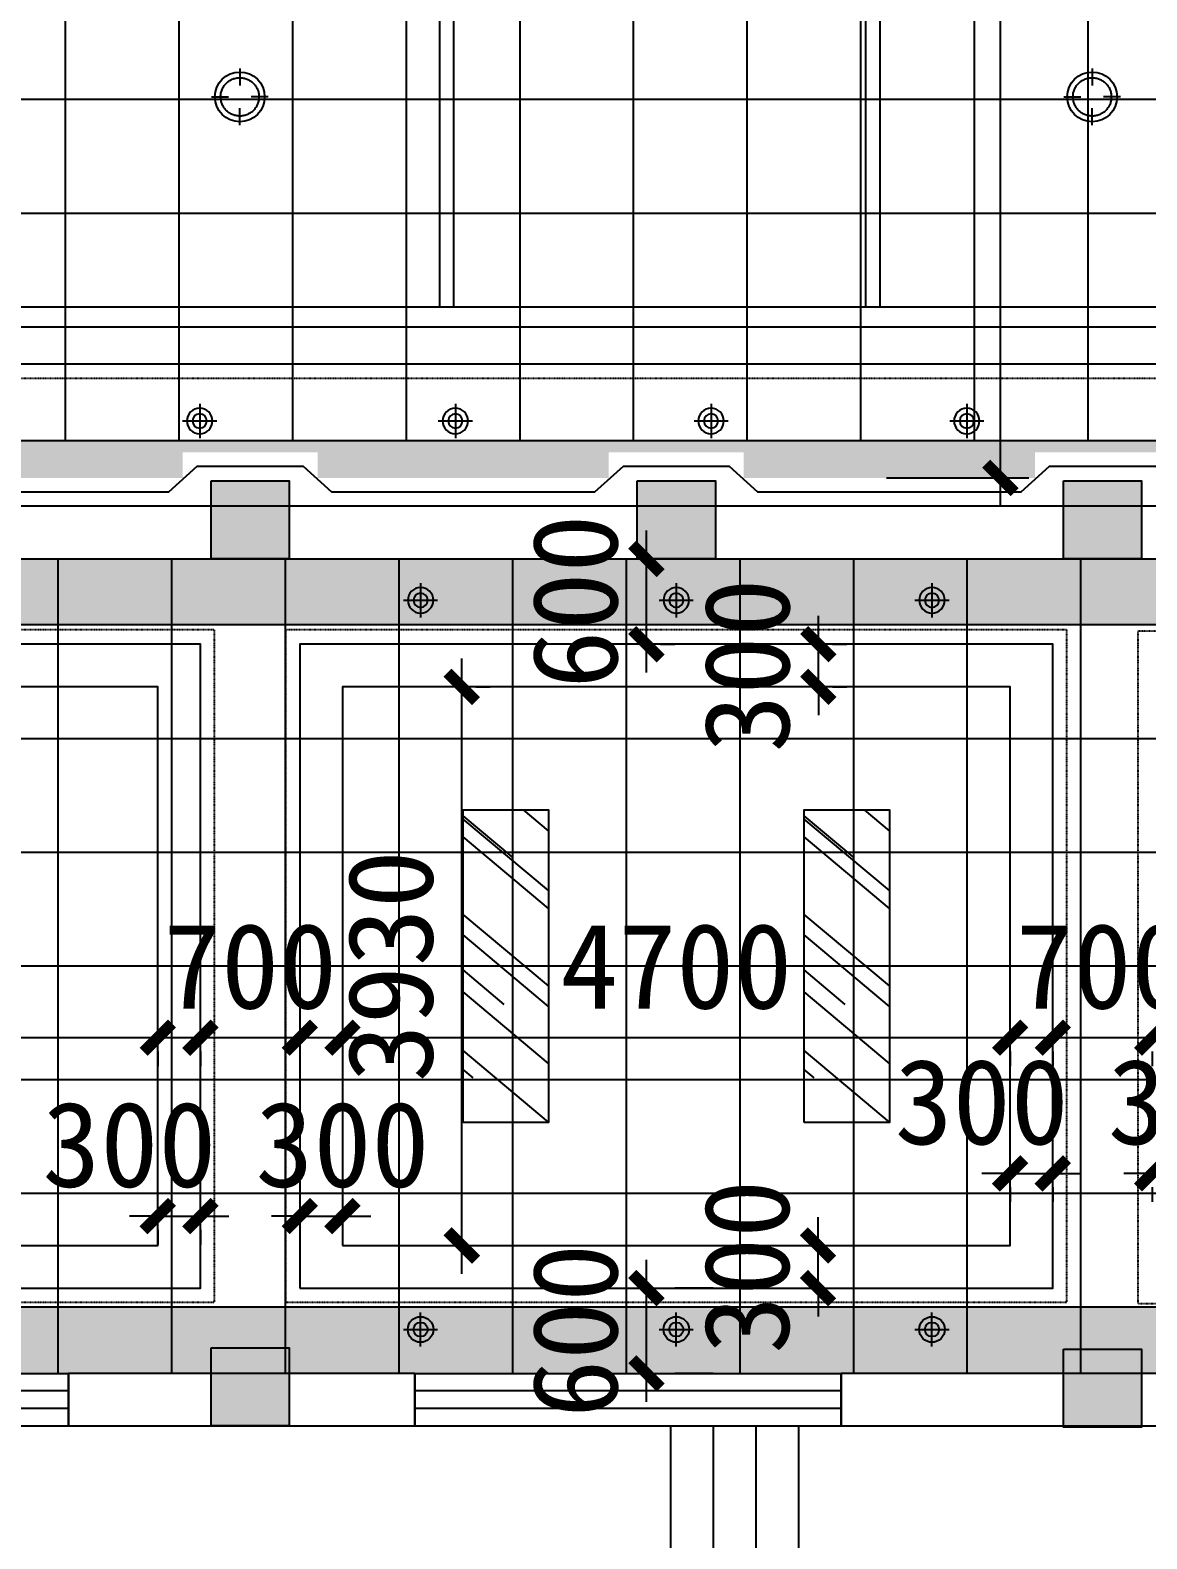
# Model space of a CAD drawing. Header units: millimetres. Extents: x -150677 to 588340, y -254013 to 149700.
# Drawn here: x 63404 to 71264, y 10585 to 21199 of the extents above; entities that cross this region are included whole.
import ezdxf

# ---------------------------------------------------------------- set-up
doc = ezdxf.new("R2010")
doc.units = ezdxf.units.MM
doc.header["$LTSCALE"] = 10
doc.header["$MEASUREMENT"] = 0
doc.linetypes.add('DASHED2', pattern=[0.375, 0.25, -0.125])
for name, color, linetype in [('1-Ba原始建筑墙体', 2, 'Continuous'), ('2-Ba顶面轮廓', 4, 'Continuous'), ('2-Ca墙面装饰', 8, 'Continuous'), ('2-Da地拼', 4, 'Continuous'), ('4-Aa顶面灯具', 1, 'Continuous'), ('5-Aa原始建筑淡显填充', 251, 'Continuous'), ('6-Ab柱体', 6, 'Continuous'), ('6-Ac楼梯', 122, 'Continuous'), ('6-Bb窗', 5, 'Continuous'), ('CEI_LIGHT', 30, 'Continuous'), ('DIM【标注】', 1, 'Continuous')]:
    doc.layers.add(name, color=color, linetype=linetype)
doc.styles.get("Standard").update_dxf_attribs({"font": ''})
doc.styles.get('Standard').set_extended_font_data('SimSun')
doc.dimstyles.new('DIMN200', dxfattribs={"dimscale": 2, "dimtxt": 300, "dimasz": 100, "dimexe": 100, "dimexo": 300, "dimgap": 100, "dimtad": 1, "dimdec": 0, "dimtxsty": 'Standard', "dimblk": 'ARCHTICK', "dimcen": 2.5, "dimdle": 100, "dimclrd": 8, "dimclre": 8, "dimclrt": 96, "dimadec": 0, "dimazin": 0, "dimtfac": 1, "dimtdec": 0, "dimtmove": 0, "dimatfit": 3, "dimldrblk": 'DOT', "dimfxl": 100, "dimarcsym": 0})

# ---------------------------------------------------------------- blocks, each defined once
blk = doc.blocks.new('$WINLIB2D$00000001')
at = {"color": 0}
for points in [[(-0.5, 0.5), (-0.5, -0.5)], [(-0.5, 0.5), (0.5, 0.5)], [(0.5, -0.5), (0.5, 0.5)], [(0.5, 0.1667), (-0.5, 0.1667)], [(0.5, -0.1667), (-0.5, -0.1667)], [(-0.5, -0.5), (0.5, -0.5)]]:
    blk.add_lwpolyline(points, dxfattribs=at)
blk = doc.blocks.new('*U1094')
at = {"layer": 'CEI_LIGHT', "color": 252}
for points in [[(0, 200), (0, 80)], [(-200, 0), (-80, 0)], [(200, 0), (80, 0)], [(0, -200), (0, -80)]]:
    blk.add_lwpolyline(points, dxfattribs=at)
at = {"layer": 'CEI_LIGHT'}
blk.add_ellipse((0, 0), major_axis=(175, 0), ratio=1, start_param=-0.000015, end_param=6.28317, dxfattribs=at)
at = {"layer": 'CEI_LIGHT', "color": 252}
blk.add_open_spline([(135, 0), (135, 5), (135, 10), (133, 24), (131, 33), (126, 49), (122, 58), (114, 73), (109, 80), (98, 93), (92, 100), (78, 111), (71, 115), (55, 124), (47, 127), (30, 132), (22, 134), (4, 135), (-5, 135), (-22, 133), (-31, 132), (-47, 127), (-55, 123), (-71, 115), (-78, 110), (-92, 99), (-98, 93), (-109, 80), (-114, 72), (-123, 57), (-126, 49), (-131, 32), (-133, 24), (-135, 6), (-135, -2), (-134, -20), (-132, -28), (-128, -45), (-124, -53), (-116, -69), (-112, -76), (-101, -90), (-95, -97), (-82, -108), (-74, -113), (-59, -122), (-51, -125), (-35, -131), (-26, -133), (-9, -135), (0, -135), (18, -134), (26, -133), (43, -128), (51, -125), (67, -118), (75, -113), (88, -102), (95, -96), (107, -83), (112, -76), (121, -61), (124, -53), (130, -37), (132, -28), (135, -13), (135, -7), (135, 0)], degree=3, knots=[-0.000015, -0.000015, -0.000015, -0.000015, 0.115463, 0.115463, 0.309718, 0.309718, 0.503974, 0.503974, 0.698229, 0.698229, 0.892484, 0.892484, 1.086739, 1.086739, 1.280995, 1.280995, 1.47525, 1.47525, 1.669505, 1.669505, 1.86376, 1.86376, 2.058016, 2.058016, 2.252271, 2.252271, 2.446526, 2.446526, 2.640781, 2.640781, 2.835037, 2.835037, 3.029292, 3.029292, 3.223547, 3.223547, 3.417802, 3.417802, 3.612058, 3.612058, 3.806313, 3.806313, 4.000568, 4.000568, 4.194823, 4.194823, 4.389079, 4.389079, 4.583334, 4.583334, 4.777589, 4.777589, 4.971844, 4.971844, 5.166099, 5.166099, 5.360355, 5.360355, 5.55461, 5.55461, 5.748865, 5.748865, 5.94312, 5.94312, 6.137376, 6.137376, 6.28317, 6.28317, 6.28317, 6.28317], dxfattribs=at)
blk = doc.blocks.new('*U1092')
at = {"layer": 'CEI_LIGHT', "color": 252}
for points in [[(0, 120), (0, -120)], [(-120, 0), (120, 0)]]:
    blk.add_lwpolyline(points, dxfattribs=at)
at = {"layer": 'CEI_LIGHT'}
for radius in [90, 50]:
    blk.add_circle((0, 0), radius, dxfattribs=at)
blk = doc.blocks.new('_ArchTick')
at = {"color": 0, "linetype": 'ByBlock', "const_width": 0.4}
blk.add_lwpolyline([(-0.5, -0.5), (0.5, 0.5)], dxfattribs=at)
blk = doc.blocks.new('*D1108')
at = {"layer": 'Defpoints', "color": 0, "transparency": 16777216}
for p in [(68832, 47229), (70234, 47229), (68832, 18049)]:
    blk.add_point(p, dxfattribs=at)
at = {"layer": 'DIM【标注】', "color": 8, "lineweight": -2, "transparency": 16777216}
for p, q in [((70234, 17849), (70234, 47429)), ((69432, 47229), (70434, 47229)), ((69432, 18049), (70434, 18049))]:
    blk.add_line(p, q, dxfattribs=at)
at = {"layer": 'DIM【标注】', "color": 8, "lineweight": -2, "transparency": 16777216, "xscale": 200, "yscale": 200, "zscale": 200}
for p, rotation in [((70234, 47229), 90), ((70234, 18049), 270)]:
    blk.add_blockref('_ArchTick', p, dxfattribs=dict(at, rotation=rotation))
at = {"layer": 'DIM【标注】', "color": 96, "transparency": 16777216, "insert": (69734, 32639), "char_height": 600, "attachment_point": 5, "rotation": 90}
blk.add_mtext('29180', dxfattribs=at)
blk = doc.blocks.new('_DOT')
at = {"color": 0, "linetype": 'ByBlock'}
blk.add_line((-0.35, 0), (-1, 0), dxfattribs=at)
at = {"color": 0, "linetype": 'ByBlock', "const_width": 0.35}
blk.add_lwpolyline([(-0.175, 0, 1), (0.175, 0, 1)], format="xyb", close=True, dxfattribs=at)
blk = doc.blocks.new('*D1144')
at = {"layer": '2-Ba顶面轮廓', "color": 8, "lineweight": -2, "transparency": 16777216}
for p, q in [((60399, 14111), (64502, 14111)), ((60599, 14014), (60599, 13911)), ((64302, 14014), (64302, 13911))]:
    blk.add_line(p, q, dxfattribs=at)
at = {"layer": 'Defpoints', "color": 0, "transparency": 16777216}
for p in [(60599, 14614), (64302, 14614), (64302, 14111)]:
    blk.add_point(p, dxfattribs=at)
at = {"layer": '2-Ba顶面轮廓', "color": 8, "lineweight": -2, "transparency": 16777216, "xscale": 200, "yscale": 200, "zscale": 200, "rotation": 180}
blk.add_blockref('_ArchTick', (60599, 14111), dxfattribs=at)
at = {"layer": '2-Ba顶面轮廓', "color": 8, "lineweight": -2, "transparency": 16777216, "xscale": 200, "yscale": 200, "zscale": 200}
blk.add_blockref('_ArchTick', (64302, 14111), dxfattribs=at)
at = {"layer": '2-Ba顶面轮廓', "color": 96, "transparency": 16777216, "insert": (62451, 14611), "char_height": 600, "attachment_point": 5}
blk.add_mtext('3702', dxfattribs=at)
blk = doc.blocks.new('*D1145')
at = {"layer": '2-Ba顶面轮廓', "color": 8, "lineweight": -2, "transparency": 16777216}
for p, q in [((64302, 12856), (64102, 12856)), ((64302, 12856), (64602, 12856)), ((64602, 12856), (64802, 12856)), ((64302, 12759), (64302, 12656)), ((64602, 12759), (64602, 12656))]:
    blk.add_line(p, q, dxfattribs=at)
at = {"layer": 'Defpoints', "color": 0, "transparency": 16777216}
for p in [(64302, 13359), (64602, 13359), (64602, 12856)]:
    blk.add_point(p, dxfattribs=at)
at = {"layer": '2-Ba顶面轮廓', "color": 8, "lineweight": -2, "transparency": 16777216, "xscale": 200, "yscale": 200, "zscale": 200}
blk.add_blockref('_ArchTick', (64302, 12856), dxfattribs=at)
at = {"layer": '2-Ba顶面轮廓', "color": 8, "lineweight": -2, "transparency": 16777216, "xscale": 200, "yscale": 200, "zscale": 200, "rotation": 180}
blk.add_blockref('_ArchTick', (64602, 12856), dxfattribs=at)
at = {"layer": '2-Ba顶面轮廓', "color": 96, "transparency": 16777216, "insert": (64102, 13356), "char_height": 600, "attachment_point": 5}
blk.add_mtext('300', dxfattribs=at)
blk = doc.blocks.new('*D1146')
at = {"layer": '2-Ba顶面轮廓', "color": 8, "lineweight": -2, "transparency": 16777216}
for p, q in [((64402, 14111), (65502, 14111)), ((64602, 14014), (64602, 13911)), ((65302, 14014), (65302, 13911))]:
    blk.add_line(p, q, dxfattribs=at)
at = {"layer": 'Defpoints', "color": 0, "transparency": 16777216}
for p in [(64602, 14614), (65302, 14614), (65302, 14111)]:
    blk.add_point(p, dxfattribs=at)
at = {"layer": '2-Ba顶面轮廓', "color": 8, "lineweight": -2, "transparency": 16777216, "xscale": 200, "yscale": 200, "zscale": 200}
for p, rotation in [((64602, 14111), 179.9999999999999), ((65302, 14111), 359.9999999999999)]:
    blk.add_blockref('_ArchTick', p, dxfattribs=dict(at, rotation=rotation))
at = {"layer": '2-Ba顶面轮廓', "color": 96, "transparency": 16777216, "insert": (64952, 14611), "char_height": 600, "attachment_point": 5}
blk.add_mtext('700', dxfattribs=at)
blk = doc.blocks.new('*D1147')
at = {"layer": '2-Ba顶面轮廓', "color": 8, "lineweight": -2, "transparency": 16777216}
for p, q in [((65302, 12856), (65102, 12856)), ((65302, 12856), (65602, 12856)), ((65602, 12856), (65802, 12856)), ((65302, 12759), (65302, 12656)), ((65602, 12759), (65602, 12656))]:
    blk.add_line(p, q, dxfattribs=at)
at = {"layer": 'Defpoints', "color": 0, "transparency": 16777216}
for p in [(65302, 13359), (65602, 13359), (65602, 12856)]:
    blk.add_point(p, dxfattribs=at)
at = {"layer": '2-Ba顶面轮廓', "color": 8, "lineweight": -2, "transparency": 16777216, "xscale": 200, "yscale": 200, "zscale": 200}
blk.add_blockref('_ArchTick', (65302, 12856), dxfattribs=at)
at = {"layer": '2-Ba顶面轮廓', "color": 8, "lineweight": -2, "transparency": 16777216, "xscale": 200, "yscale": 200, "zscale": 200, "rotation": 180}
blk.add_blockref('_ArchTick', (65602, 12856), dxfattribs=at)
at = {"layer": '2-Ba顶面轮廓', "color": 96, "transparency": 16777216, "insert": (65602, 13356), "char_height": 600, "attachment_point": 5}
blk.add_mtext('300', dxfattribs=at)
blk = doc.blocks.new('*D1148')
at = {"layer": '2-Ba顶面轮廓', "color": 8, "lineweight": -2, "transparency": 16777216}
for p, q in [((65402, 14111), (70502, 14111)), ((65602, 14014), (65602, 13911)), ((70302, 14014), (70302, 13911))]:
    blk.add_line(p, q, dxfattribs=at)
at = {"layer": 'Defpoints', "color": 0, "transparency": 16777216}
for p in [(65602, 14614), (70302, 14614), (70302, 14111)]:
    blk.add_point(p, dxfattribs=at)
at = {"layer": '2-Ba顶面轮廓', "color": 8, "lineweight": -2, "transparency": 16777216, "xscale": 200, "yscale": 200, "zscale": 200, "rotation": 180}
blk.add_blockref('_ArchTick', (65602, 14111), dxfattribs=at)
at = {"layer": '2-Ba顶面轮廓', "color": 8, "lineweight": -2, "transparency": 16777216, "xscale": 200, "yscale": 200, "zscale": 200}
blk.add_blockref('_ArchTick', (70302, 14111), dxfattribs=at)
at = {"layer": '2-Ba顶面轮廓', "color": 96, "transparency": 16777216, "insert": (67952, 14611), "char_height": 600, "attachment_point": 5}
blk.add_mtext('4700', dxfattribs=at)
blk = doc.blocks.new('*D1151')
at = {"layer": '2-Ba顶面轮廓', "color": 8, "lineweight": -2, "transparency": 16777216}
for p, q in [((70302, 13156), (70102, 13156)), ((70302, 13156), (70602, 13156)), ((70302, 13059), (70302, 12956)), ((70602, 13156), (70802, 13156)), ((70602, 13059), (70602, 12956))]:
    blk.add_line(p, q, dxfattribs=at)
at = {"layer": 'Defpoints', "color": 0, "transparency": 16777216}
for p in [(70302, 13659), (70602, 13659), (70602, 13156)]:
    blk.add_point(p, dxfattribs=at)
at = {"layer": '2-Ba顶面轮廓', "color": 8, "lineweight": -2, "transparency": 16777216, "xscale": 200, "yscale": 200, "zscale": 200}
blk.add_blockref('_ArchTick', (70302, 13156), dxfattribs=at)
at = {"layer": '2-Ba顶面轮廓', "color": 8, "lineweight": -2, "transparency": 16777216, "xscale": 200, "yscale": 200, "zscale": 200, "rotation": 180}
blk.add_blockref('_ArchTick', (70602, 13156), dxfattribs=at)
at = {"layer": '2-Ba顶面轮廓', "color": 96, "transparency": 16777216, "insert": (70102, 13656), "char_height": 600, "attachment_point": 5}
blk.add_mtext('300', dxfattribs=at)
blk = doc.blocks.new('*D1153')
at = {"layer": '2-Ba顶面轮廓', "color": 8, "lineweight": -2, "transparency": 16777216}
for p, q in [((70402, 14111), (71502, 14111)), ((70602, 14014), (70602, 13911)), ((71302, 14014), (71302, 13911))]:
    blk.add_line(p, q, dxfattribs=at)
at = {"layer": 'Defpoints', "color": 0, "transparency": 16777216}
for p in [(70602, 14614), (71302, 14614), (71302, 14111)]:
    blk.add_point(p, dxfattribs=at)
at = {"layer": '2-Ba顶面轮廓', "color": 8, "lineweight": -2, "transparency": 16777216, "xscale": 200, "yscale": 200, "zscale": 200}
for p, rotation in [((70602, 14111), 179.9999999999999), ((71302, 14111), 359.9999999999999)]:
    blk.add_blockref('_ArchTick', p, dxfattribs=dict(at, rotation=rotation))
at = {"layer": '2-Ba顶面轮廓', "color": 96, "transparency": 16777216, "insert": (70952, 14611), "char_height": 600, "attachment_point": 5}
blk.add_mtext('700', dxfattribs=at)
blk = doc.blocks.new('*D1152')
at = {"layer": '2-Ba顶面轮廓', "color": 8, "lineweight": -2, "transparency": 16777216}
for p, q in [((71302, 13156), (71102, 13156)), ((71302, 13156), (71602, 13156)), ((71302, 13059), (71302, 12956)), ((71602, 13156), (71802, 13156)), ((71602, 13059), (71602, 12956))]:
    blk.add_line(p, q, dxfattribs=at)
at = {"layer": 'Defpoints', "color": 0, "transparency": 16777216}
for p in [(71302, 13659), (71602, 13659), (71602, 13156)]:
    blk.add_point(p, dxfattribs=at)
at = {"layer": '2-Ba顶面轮廓', "color": 8, "lineweight": -2, "transparency": 16777216, "xscale": 200, "yscale": 200, "zscale": 200}
blk.add_blockref('_ArchTick', (71302, 13156), dxfattribs=at)
at = {"layer": '2-Ba顶面轮廓', "color": 8, "lineweight": -2, "transparency": 16777216, "xscale": 200, "yscale": 200, "zscale": 200, "rotation": 180}
blk.add_blockref('_ArchTick', (71602, 13156), dxfattribs=at)
at = {"layer": '2-Ba顶面轮廓', "color": 96, "transparency": 16777216, "insert": (71602, 13656), "char_height": 600, "attachment_point": 5}
blk.add_mtext('300', dxfattribs=at)
blk = doc.blocks.new('*D1169')
at = {"layer": '2-Ba顶面轮廓', "color": 8, "lineweight": -2, "transparency": 16777216}
for p, q in [((67742, 11549), (67742, 12549)), ((68212, 12349), (67942, 12349)), ((68212, 11749), (67942, 11749))]:
    blk.add_line(p, q, dxfattribs=at)
at = {"layer": 'Defpoints', "color": 0, "transparency": 16777216}
for p in [(67612, 12349), (67742, 12349), (67612, 11749)]:
    blk.add_point(p, dxfattribs=at)
at = {"layer": '2-Ba顶面轮廓', "color": 8, "lineweight": -2, "transparency": 16777216, "xscale": 200, "yscale": 200, "zscale": 200}
for p, rotation in [((67742, 12349), 90), ((67742, 11749), 270)]:
    blk.add_blockref('_ArchTick', p, dxfattribs=dict(at, rotation=rotation))
at = {"layer": '2-Ba顶面轮廓', "color": 96, "transparency": 16777216, "insert": (67242, 12049), "char_height": 600, "attachment_point": 5, "rotation": 90}
blk.add_mtext('600', dxfattribs=at)
blk = doc.blocks.new('*D1170')
at = {"layer": '2-Ba顶面轮廓', "color": 8, "lineweight": -2, "transparency": 16777216}
for p, q in [((68950, 12649), (68950, 12849)), ((68950, 12349), (68950, 12649)), ((69050, 12649), (69150, 12649)), ((68950, 12349), (68950, 12149)), ((69050, 12349), (69150, 12349))]:
    blk.add_line(p, q, dxfattribs=at)
at = {"layer": 'Defpoints', "color": 0, "transparency": 16777216}
for p in [(68450, 12649), (68950, 12649), (68450, 12349)]:
    blk.add_point(p, dxfattribs=at)
at = {"layer": '2-Ba顶面轮廓', "color": 8, "lineweight": -2, "transparency": 16777216, "xscale": 200, "yscale": 200, "zscale": 200}
for p, rotation in [((68950, 12649), 270), ((68950, 12349), 90)]:
    blk.add_blockref('_ArchTick', p, dxfattribs=dict(at, rotation=rotation))
at = {"layer": '2-Ba顶面轮廓', "color": 96, "transparency": 16777216, "insert": (68450, 12499), "char_height": 600, "attachment_point": 5, "rotation": 90}
blk.add_mtext('300', dxfattribs=at)
blk = doc.blocks.new('*D1171')
at = {"layer": '2-Ba顶面轮廓', "color": 8, "lineweight": -2, "transparency": 16777216}
for p, q in [((66442, 12449), (66442, 16779)), ((66542, 16579), (66642, 16579)), ((66542, 12649), (66642, 12649))]:
    blk.add_line(p, q, dxfattribs=at)
at = {"layer": 'Defpoints', "color": 0, "transparency": 16777216}
for p in [(65942, 16579), (66442, 16579), (65942, 12649)]:
    blk.add_point(p, dxfattribs=at)
at = {"layer": '2-Ba顶面轮廓', "color": 8, "lineweight": -2, "transparency": 16777216, "xscale": 200, "yscale": 200, "zscale": 200}
for p, rotation in [((66442, 16579), 90), ((66442, 12649), 270)]:
    blk.add_blockref('_ArchTick', p, dxfattribs=dict(at, rotation=rotation))
at = {"layer": '2-Ba顶面轮廓', "color": 96, "transparency": 16777216, "insert": (65942, 14614), "char_height": 600, "attachment_point": 5, "rotation": 90}
blk.add_mtext('3930', dxfattribs=at)
blk = doc.blocks.new('*D1172')
at = {"layer": '2-Ba顶面轮廓', "color": 8, "lineweight": -2, "transparency": 16777216}
for p, q in [((68952, 16879), (68952, 17079)), ((68952, 16579), (68952, 16879)), ((69052, 16879), (69152, 16879)), ((68952, 16579), (68952, 16379)), ((69052, 16579), (69152, 16579))]:
    blk.add_line(p, q, dxfattribs=at)
at = {"layer": 'Defpoints', "color": 0, "transparency": 16777216}
for p in [(68452, 16879), (68952, 16879), (68452, 16579)]:
    blk.add_point(p, dxfattribs=at)
at = {"layer": '2-Ba顶面轮廓', "color": 8, "lineweight": -2, "transparency": 16777216, "xscale": 200, "yscale": 200, "zscale": 200}
for p, rotation in [((68952, 16879), 270), ((68952, 16579), 90)]:
    blk.add_blockref('_ArchTick', p, dxfattribs=dict(at, rotation=rotation))
at = {"layer": '2-Ba顶面轮廓', "color": 96, "transparency": 16777216, "insert": (68452, 16729), "char_height": 600, "attachment_point": 5, "rotation": 90}
blk.add_mtext('300', dxfattribs=at)
blk = doc.blocks.new('*D1173')
at = {"layer": '2-Ba顶面轮廓', "color": 8, "lineweight": -2, "transparency": 16777216}
for p, q in [((67742, 16679), (67742, 17679)), ((67842, 17479), (67942, 17479)), ((67842, 16879), (67942, 16879))]:
    blk.add_line(p, q, dxfattribs=at)
at = {"layer": 'Defpoints', "color": 0, "transparency": 16777216}
for p in [(67242, 17479), (67742, 17479), (67242, 16879)]:
    blk.add_point(p, dxfattribs=at)
at = {"layer": '2-Ba顶面轮廓', "color": 8, "lineweight": -2, "transparency": 16777216, "xscale": 200, "yscale": 200, "zscale": 200}
for p, rotation in [((67742, 17479), 90), ((67742, 16879), 270)]:
    blk.add_blockref('_ArchTick', p, dxfattribs=dict(at, rotation=rotation))
at = {"layer": '2-Ba顶面轮廓', "color": 96, "transparency": 16777216, "insert": (67242, 17179), "char_height": 600, "attachment_point": 5, "rotation": 90}
blk.add_mtext('600', dxfattribs=at)

msp = doc.modelspace()

# ---------------------------------------------------------------- hatches: boundary and pattern name
at = {"layer": '2-Da地拼'}
h = msp.add_hatch(dxfattribs=at)
h.set_pattern_fill('AR-SAND', color=8, scale=100, style=0, double=1)
h.set_pattern_definition([(37.5, (56201.86, 18049.33), (-6.29934, 192.6824), [0, -152, 0, -170, 0, -162.5]), (7.5, (56201.86, 18049.33), (176.9777, 282.2146), [0, -82, 0, -137, 0, -52.5]), (327.5, (56078.86, 18049.33), (311.4142, 0.5659), [0, -50, 0, -180, 0, -235]), (317.5, (56078.86, 18049.33), (300.6127, 87.7676), [0, -25, 0, -118, 0, -135])])
edge = h.paths.add_edge_path()
edge.add_line((58001.9, 20849.3), (56201.9, 20849.3))
edge.add_line((56201.9, 20849.3), (56201.9, 18229.3))
edge.add_line((56201.9, 18229.3), (56426.9, 18229.3))
edge.add_line((56426.9, 18229.3), (56426.9, 18049.3))
edge.add_line((56426.9, 18049.3), (58476.9, 18049.3))
edge.add_line((58476.9, 18049.3), (58476.9, 18229.3))
edge.add_line((58476.9, 18229.3), (59426.9, 18229.3))
edge.add_line((59426.9, 18229.3), (59426.9, 18049.3))
edge.add_line((59426.9, 18049.3), (61676.9, 18049.3))
edge.add_line((61676.9, 18049.3), (61676.9, 18229.3))
edge.add_line((61676.9, 18229.3), (62426.9, 18229.3))
edge.add_line((62426.9, 18229.3), (62426.9, 18049.3))
edge.add_line((62426.9, 18049.3), (64476.9, 18049.3))
edge.add_line((64476.9, 18049.3), (64476.9, 18229.3))
edge.add_line((64476.9, 18229.3), (65426.9, 18229.3))
edge.add_line((65426.9, 18229.3), (65426.9, 18049.3))
edge.add_line((65426.9, 18049.3), (67476.9, 18049.3))
edge.add_line((67476.9, 18049.3), (67476.9, 18229.3))
edge.add_line((67476.9, 18229.3), (68426.9, 18229.3))
edge.add_line((68426.9, 18229.3), (68426.9, 18049.3))
edge.add_line((68426.9, 18049.3), (70476.9, 18049.3))
edge.add_line((70476.9, 18049.3), (70476.9, 18229.3))
edge.add_line((70476.9, 18229.3), (71426.9, 18229.3))
edge.add_line((71426.9, 18229.3), (71426.9, 18049.3))
edge.add_line((71426.9, 18049.3), (73476.9, 18049.3))
edge.add_line((73476.9, 18049.3), (73476.9, 18229.3))
edge.add_line((73476.9, 18229.3), (74426.9, 18229.3))
edge.add_line((74426.9, 18229.3), (74426.9, 18049.3))
edge.add_line((74426.9, 18049.3), (76476.9, 18049.3))
edge.add_line((76476.9, 18049.3), (76476.9, 18229.3))
edge.add_line((76476.9, 18229.3), (77426.9, 18229.3))
edge.add_line((77426.9, 18229.3), (77426.9, 18049.3))
edge.add_line((77426.9, 18049.3), (79476.9, 18049.3))
edge.add_line((79476.9, 18049.3), (79476.9, 18229.3))
edge.add_line((79476.9, 18229.3), (80426.9, 18229.3))
edge.add_line((80426.9, 18229.3), (80426.9, 18049.3))
edge.add_line((80426.9, 18049.3), (82476.9, 18049.3))
edge.add_line((82476.9, 18049.3), (82476.9, 18229.3))
edge.add_line((82476.9, 18229.3), (83426.9, 18229.3))
edge.add_line((83426.9, 18229.3), (83426.9, 18049.3))
edge.add_line((83426.9, 18049.3), (85476.9, 18049.3))
edge.add_line((85476.9, 18049.3), (85476.9, 18229.3))
edge.add_line((85476.9, 18229.3), (86426.9, 18229.3))
edge.add_line((86426.9, 18229.3), (86426.9, 18049.3))
edge.add_line((86426.9, 18049.3), (88476.9, 18049.3))
edge.add_line((88476.9, 18049.3), (88476.9, 18229.3))
edge.add_line((88476.9, 18229.3), (89426.9, 18229.3))
edge.add_line((89426.9, 18229.3), (89426.9, 18049.3))
edge.add_line((89426.9, 18049.3), (91476.9, 18049.3))
edge.add_line((91476.9, 18049.3), (91476.9, 18229.3))
edge.add_line((91476.9, 18229.3), (92426.9, 18229.3))
edge.add_line((92426.9, 18229.3), (92426.9, 18049.3))
edge.add_line((92426.9, 18049.3), (94476.9, 18049.3))
edge.add_line((94476.9, 18049.3), (94476.9, 18229.3))
edge.add_line((94476.9, 18229.3), (94591.9, 18229.3))
edge.add_line((94591.9, 18229.3), (94591.9, 23254.3))
edge.add_line((94591.9, 23254.3), (94411.9, 23254.3))
edge.add_line((94411.9, 23254.3), (94411.9, 24204.3))
edge.add_line((94411.9, 24204.3), (94591.9, 24204.3))
edge.add_line((94591.9, 24204.3), (94591.9, 29254.3))
edge.add_line((94591.9, 29254.3), (94413.5, 29254.3))
edge.add_line((94413.5, 29254.3), (94413.5, 30204.3))
edge.add_line((94413.5, 30204.3), (94591.9, 30204.3))
edge.add_line((94591.9, 30204.3), (94591.9, 35254.3))
edge.add_line((94591.9, 35254.3), (94411.9, 35254.3))
edge.add_line((94411.9, 35254.3), (94411.9, 36204.3))
edge.add_line((94411.9, 36204.3), (94591.9, 36204.3))
edge.add_line((94591.9, 36204.3), (94591.9, 41254.3))
edge.add_line((94591.9, 41254.3), (94411.9, 41254.3))
edge.add_line((94411.9, 41254.3), (94411.9, 42204.3))
edge.add_line((94411.9, 42204.3), (94591.9, 42204.3))
edge.add_line((94591.9, 42204.3), (94591.9, 47229.3))
edge.add_line((94591.9, 47229.3), (94476.9, 47229.3))
edge.add_line((94476.9, 47229.3), (94476.9, 47409.3))
edge.add_line((94476.9, 47409.3), (92426.9, 47409.3))
edge.add_line((92426.9, 47409.3), (92426.9, 47229.3))
edge.add_line((92426.9, 47229.3), (91476.9, 47229.3))
edge.add_line((91476.9, 47229.3), (91476.9, 47409.3))
edge.add_line((91476.9, 47409.3), (89426.9, 47409.3))
edge.add_line((89426.9, 47409.3), (89426.9, 47229.3))
edge.add_line((89426.9, 47229.3), (88476.9, 47229.3))
edge.add_line((88476.9, 47229.3), (88476.9, 47409.3))
edge.add_line((88476.9, 47409.3), (86426.9, 47409.3))
edge.add_line((86426.9, 47409.3), (86426.9, 47229.3))
edge.add_line((86426.9, 47229.3), (85476.9, 47229.3))
edge.add_line((85476.9, 47229.3), (85476.9, 47409.3))
edge.add_line((85476.9, 47409.3), (83426.9, 47409.3))
edge.add_line((83426.9, 47409.3), (83426.9, 47229.3))
edge.add_line((83426.9, 47229.3), (82476.9, 47229.3))
edge.add_line((82476.9, 47229.3), (82476.9, 47409.3))
edge.add_line((82476.9, 47409.3), (80426.9, 47409.3))
edge.add_line((80426.9, 47409.3), (80426.9, 47229.3))
edge.add_line((80426.9, 47229.3), (79476.9, 47229.3))
edge.add_line((79476.9, 47229.3), (79476.9, 47409.3))
edge.add_line((79476.9, 47409.3), (77426.9, 47409.3))
edge.add_line((77426.9, 47409.3), (77426.9, 47229.3))
edge.add_line((77426.9, 47229.3), (76476.9, 47229.3))
edge.add_line((76476.9, 47229.3), (76476.9, 47409.3))
edge.add_line((76476.9, 47409.3), (71426.9, 47409.3))
edge.add_line((71426.9, 47409.3), (71426.9, 47229.3))
edge.add_line((71426.9, 47229.3), (70476.9, 47229.3))
edge.add_line((70476.9, 47229.3), (70476.9, 47409.3))
edge.add_line((70476.9, 47409.3), (68426.9, 47409.3))
edge.add_line((68426.9, 47409.3), (68426.9, 47229.3))
edge.add_line((68426.9, 47229.3), (67476.9, 47229.3))
edge.add_line((67476.9, 47229.3), (67476.9, 47409.3))
edge.add_line((67476.9, 47409.3), (65426.9, 47409.3))
edge.add_line((65426.9, 47409.3), (65426.9, 47229.3))
edge.add_line((65426.9, 47229.3), (64476.9, 47229.3))
edge.add_line((64476.9, 47229.3), (64476.9, 47409.3))
edge.add_line((64476.9, 47409.3), (62426.9, 47409.3))
edge.add_line((62426.9, 47409.3), (62426.9, 47229.3))
edge.add_line((62426.9, 47229.3), (61476.9, 47229.3))
edge.add_line((61476.9, 47229.3), (61476.9, 47409.3))
edge.add_line((61476.9, 47409.3), (59426.9, 47409.3))
edge.add_line((59426.9, 47409.3), (59426.9, 47229.3))
edge.add_line((59426.9, 47229.3), (58476.9, 47229.3))
edge.add_line((58476.9, 47229.3), (58476.9, 47409.3))
edge.add_line((58476.9, 47409.3), (56201.9, 47409.3))
edge.add_line((56201.9, 47409.3), (56201.9, 44609.3))
edge.add_line((56201.9, 44609.3), (58001.9, 44609.3))
edge.add_line((58001.9, 44609.3), (58001.9, 40741.3))
edge.add_arc((32841.8, 32712.4), 26410, -17.69849, 17.69849, ccw=False)
edge.add_line((58001.9, 24683.5), (58001.9, 20849.3))
edge = h.paths.add_edge_path()
edge.add_line((57251.9, 20849.3), (56451.9, 20849.3))
edge.add_line((56451.9, 20849.3), (56451.9, 18312.4))
edge.add_line((56451.9, 18312.4), (94051.9, 18312.4))
edge.add_line((94051.9, 18312.4), (94051.9, 47112.4))
edge.add_line((94051.9, 47112.4), (56451.9, 47112.4))
edge.add_line((56451.9, 47112.4), (56451.9, 44609.3))
edge.add_line((56451.9, 44609.3), (57251.9, 44609.3))
edge.add_line((57251.9, 44609.3), (57251.9, 44712.4))
edge.add_line((57251.9, 44712.4), (58401.9, 44712.4))
edge.add_line((58401.9, 44712.4), (58401.9, 40803.3))
edge.add_arc((32841.8, 32712.4), 26810, -17.56491, 17.56491, ccw=False)
edge.add_line((58401.9, 24621.5), (58401.9, 20712.4))
edge.add_line((58401.9, 20712.4), (57251.9, 20712.4))
edge.add_line((57251.9, 20712.4), (57251.9, 20849.3))
h = msp.add_hatch(dxfattribs=at)
h.set_pattern_fill('AR-SAND', color=8, scale=100, style=0, double=1)
h.set_pattern_definition([(37.5, (60099.42, 11749.33), (-6.2993, 192.6824), [0, -152, 0, -170, 0, -162.5]), (7.5, (60099.42, 11749.33), (176.9777, 282.2146), [0, -82, 0, -137, 0, -52.5]), (327.5, (59976.42, 11749.33), (311.4142, 0.5659), [0, -50, 0, -180, 0, -235]), (317.5, (59976.42, 11749.33), (300.6127, 87.7676), [0, -25, 0, -118, 0, -135])])
h.paths.add_polyline_path([(60099.4, 17479.3), (60099.4, 11749.3), (64676.9, 11749.3), (64676.9, 11929.3), (65226.9, 11929.3), (65226.9, 11749.3), (70676.9, 11749.3), (70676.9, 11920.6), (71226.9, 11920.6), (71226.9, 11749.3), (76676.9, 11749.3), (76676.9, 11929.3), (77226.9, 11929.3), (77226.9, 11749.3), (82676.9, 11749.3), (82676.9, 11929.3), (83226.9, 11929.3), (83226.9, 11749.3), (88676.9, 11749.3), (88676.9, 11929.3), (89226.9, 11929.3), (89226.9, 11749.3), (91901.9, 11749.3), (91901.9, 17479.3)])
h.paths.add_polyline_path([(60400.6, 17014.3), (91600.6, 17014.3), (91600.6, 12214.3), (60400.6, 12214.3)], flags=16)
at = {"layer": '4-Aa顶面灯具'}
h = msp.add_hatch(dxfattribs=at)
h.set_pattern_fill('木材', color=256, scale=200, angle=90, style=0, double=1)
h.set_pattern_definition([(140, (67051.86, 13514.04), (-1452.73, 404.4), [9360, -1248, 3120, -624]), (140, (66739.9, 14344), (-55.45, -1036.86), [1872, -205.92, 3744, -468]), (140, (66521.46, 13826.04), (-2754.4, 1765.45), [4992, -873.6, 2496, -624])])
h.paths.add_polyline_path([(66451.9, 13514), (66451.9, 15714), (67051.9, 15714), (67051.9, 13514)])
h = msp.add_hatch(dxfattribs=at)
h.set_pattern_fill('木材', color=256, scale=200, angle=90, style=0, double=1)
h.set_pattern_definition([(140, (69451.86, 13514.04), (-1452.73, 404.4), [9360, -1248, 3120, -624]), (140, (69139.9, 14344), (-55.45, -1036.86), [1872, -205.92, 3744, -468]), (140, (68921.46, 13826.04), (-2754.4, 1765.45), [4992, -873.6, 2496, -624])])
h.paths.add_polyline_path([(68851.9, 13514), (68851.9, 15714), (69451.9, 15714), (69451.9, 13514)])
at = {"layer": '5-Aa原始建筑淡显填充'}
for points in [[(64676.9, 18029.3), (65226.9, 18029.3), (65226.9, 17479.3), (64676.9, 17479.3)], [(67676.9, 18029.3), (68226.9, 18029.3), (68226.9, 17479.3), (67676.9, 17479.3)], [(70676.9, 18029.3), (71226.9, 18029.3), (71226.9, 17479.3), (70676.9, 17479.3)], [(64676.9, 11929.3), (65226.9, 11929.3), (65226.9, 11379.3), (64676.9, 11379.3)], [(70676.9, 11920.6), (71226.9, 11920.6), (71226.9, 11370.6), (70676.9, 11370.6)]]:
    msp.add_hatch(color=251, dxfattribs=at).paths.add_polyline_path(points)

# ---------------------------------------------------------------- linework, layer by layer
at = {"layer": '1-Ba原始建筑墙体'}
for p, q in [((74701.9, 17849.3), (61676.9, 17849.3)), ((61676.9, 17479.3), (74701.9, 17479.3)), ((66111.9, 11749.3), (63672.9, 11749.3)), ((63672.9, 11749.3), (63672.9, 11379.3)), ((66111.9, 11379.3), (66111.9, 11749.3)), ((72426.9, 11749.3), (69111.9, 11749.3)), ((69111.9, 11749.3), (69111.9, 11379.3)), ((63672.9, 11379.3), (66111.9, 11379.3)), ((69111.9, 11379.3), (72426.9, 11379.3))]:
    msp.add_line(p, q, dxfattribs=at)
at = {"layer": '2-Ba顶面轮廓', "color": 8}
for p, q in [((66286.9, 19249.3), (66286.9, 46209.3)), ((66386.9, 19249.3), (66386.9, 46209.3)), ((69286.9, 19249.3), (69286.9, 46209.3)), ((69386.9, 19249.3), (69386.9, 46209.3))]:
    msp.add_line(p, q, dxfattribs=at)
at = {"layer": '2-Ba顶面轮廓'}
for points in [[(57001.9, 46609.3), (93791.9, 46609.3), (93791.9, 18849.3), (57001.9, 18849.3)], [(57401.9, 46209.3), (93391.9, 46209.3), (93391.9, 19249.3), (57401.9, 19249.3)], [(60299.4, 12349), (64601.9, 12349), (64601.9, 16879), (60299.4, 16879)], [(65301.9, 12349), (70601.9, 12349), (70601.9, 16879), (65301.9, 16879)], [(60599.4, 12649), (64301.9, 12649), (64301.9, 16579), (60599.4, 16579)], [(65601.9, 12649), (70301.9, 12649), (70301.9, 16579), (65601.9, 16579)], [(66451.9, 13514), (66451.9, 15714), (67051.9, 15714), (67051.9, 13514)], [(68851.9, 13514), (68851.9, 15714), (69451.9, 15714), (69451.9, 13514)]]:
    msp.add_lwpolyline(points, close=True, dxfattribs=at)
at = {"layer": '2-Ca墙面装饰'}
msp.add_lwpolyline([(74701.9, 17949.3), (74526.9, 17949.3), (74326.9, 18129.3), (73576.9, 18129.3), (73376.9, 17949.3), (71526.9, 17949.3), (71326.9, 18129.3), (70576.9, 18129.3), (70376.9, 17949.3), (68526.9, 17949.3), (68326.9, 18129.3), (67576.9, 18129.3), (67376.9, 17949.3), (65526.9, 17949.3), (65326.9, 18129.3), (64576.9, 18129.3), (64376.9, 17949.3), (62526.9, 17949.3), (62326.9, 18129.3), (61676.9, 18129.3), (61676.9, 18029.3)], dxfattribs=at)
at = {"layer": '2-Da地拼', "color": 8}
for p, q in [((63651.9, 18312.4), (63651.9, 47112.4)), ((64451.9, 18312.4), (64451.9, 47112.4)), ((65251.9, 18312.4), (65251.9, 47112.4)), ((66051.9, 18312.4), (66051.9, 47112.4)), ((66851.9, 18312.4), (66851.9, 47112.4)), ((67651.9, 18312.4), (67651.9, 47112.4)), ((68451.9, 18312.4), (68451.9, 47112.4)), ((69251.9, 18312.4), (69251.9, 47112.4)), ((70051.9, 18312.4), (70051.9, 47112.4)), ((70851.9, 18312.4), (70851.9, 47112.4)), ((56451.9, 20712.4), (94051.9, 20712.4)), ((56451.9, 19912.4), (94051.9, 19912.4)), ((56451.9, 19112.4), (94051.9, 19112.4)), ((56451.9, 18312.4), (94051.9, 18312.4)), ((63600.6, 11749.3), (63600.6, 17479.3)), ((64400.6, 11749.3), (64400.6, 17479.3)), ((65200.6, 11749.3), (65200.6, 17479.3)), ((66000.6, 11749.3), (66000.6, 17479.3)), ((66800.6, 11749.3), (66800.6, 17479.3)), ((67600.6, 11749.3), (67600.6, 17479.3)), ((68400.6, 11749.3), (68400.6, 17479.3)), ((69200.6, 11749.3), (69200.6, 17479.3)), ((70000.6, 11749.3), (70000.6, 17479.3)), ((70800.6, 11749.3), (70800.6, 17479.3)), ((91901.9, 17014.3), (60099.4, 17014.3)), ((91901.9, 16214.3), (60099.4, 16214.3)), ((91901.9, 15414.3), (60099.4, 15414.3)), ((91901.9, 14614.3), (60099.4, 14614.3)), ((91901.9, 13814.3), (60099.4, 13814.3)), ((91901.9, 13014.3), (60099.4, 13014.3)), ((91901.9, 12214.3), (60099.4, 12214.3))]:
    msp.add_line(p, q, dxfattribs=at)
at = {"layer": '4-Aa顶面灯具', "linetype": 'DASHED2', "ltscale": 0.01}
for points in [[(56901.9, 46709.3), (93891.9, 46709.3), (93891.9, 18749.3), (56901.9, 18749.3)], [(60199.4, 12249), (64701.9, 12249), (64701.9, 16979), (60199.4, 16979)], [(65201.9, 12249), (70701.9, 12249), (70701.9, 16979), (65201.9, 16979)], [(71201.9, 12240.3), (76701.9, 12240.3), (76701.9, 16970.3), (71201.9, 16970.3)]]:
    msp.add_lwpolyline(points, close=True, dxfattribs=at)
at = {"layer": '6-Ab柱体'}
for points in [[(64676.9, 18029.3), (65226.9, 18029.3), (65226.9, 17479.3), (64676.9, 17479.3)], [(67676.9, 18029.3), (68226.9, 18029.3), (68226.9, 17479.3), (67676.9, 17479.3)], [(70676.9, 18029.3), (71226.9, 18029.3), (71226.9, 17479.3), (70676.9, 17479.3)], [(64676.9, 11929.3), (65226.9, 11929.3), (65226.9, 11379.3), (64676.9, 11379.3)], [(70676.9, 11920.6), (71226.9, 11920.6), (71226.9, 11370.6), (70676.9, 11370.6)]]:
    msp.add_lwpolyline(points, close=True, dxfattribs=at)
at = {"layer": '6-Ac楼梯'}
for points in [[(67911.9, 11379.3), (67911.9, 6979.3), (79911.9, 6979.3), (79911.9, 11379.3)], [(68211.9, 11379.3), (68211.9, 7279.3), (79611.9, 7279.3), (79611.9, 11379.3)], [(68511.9, 11379.3), (68511.9, 7579.3), (79311.9, 7579.3), (79311.9, 11379.3)], [(68811.9, 11379.3), (68811.9, 7879.3), (79011.9, 7879.3), (79011.9, 11379.3)]]:
    msp.add_lwpolyline(points, dxfattribs=at)

# ---------------------------------------------------------------- block references
at = {"layer": '4-Aa顶面灯具', "ltscale": 0.25, "rotation": 90}
for name, p in [('*U1094', (64879.4, 20729.3)), ('*U1094', (70879.4, 20729.3)), ('*U1092', (66151.9, 12058)), ('*U1092', (67951.9, 12058)), ('*U1092', (69751.9, 12058))]:
    msp.add_blockref(name, p, dxfattribs=at)
at = {"layer": '4-Aa顶面灯具', "ltscale": 0.25, "xscale": -1, "rotation": 90}
for p in [(64596.9, 18449.3), (66396.9, 18449.3), (68196.9, 18449.3), (69996.9, 18449.3), (66151.9, 17188), (67951.9, 17188), (69751.9, 17188)]:
    msp.add_blockref('*U1092', p, dxfattribs=at)
at = {"layer": '6-Bb窗', "xscale": -3000, "yscale": -370, "zscale": -3000, "rotation": 180}
for p in [(62172.9, 11564.3), (67611.9, 11564.3)]:
    msp.add_blockref('$WINLIB2D$00000001', p, dxfattribs=at)

# ---------------------------------------------------------------- dimensions: what is measured, and where the dimension line sits
at = {"layer": '2-Ba顶面轮廓'}
for base, p1, p2, picture, middle in [((67741.7, 17479.3), (67241.7, 16879), (67241.7, 17479.3), '*D1173', (67741.7, 17179.2)), ((68951.6, 16879), (68451.6, 16579), (68451.6, 16879), '*D1172', (68951.6, 16729)), ((68950.4, 12649), (68450.4, 12349), (68450.4, 12649), '*D1170', (68950.4, 12499)), ((67741.7, 12349), (67611.9, 11749.3), (67611.9, 12349), '*D1169', (67741.7, 12049.2))]:
    dim = msp.add_linear_dim(base=base, p1=p1, p2=p2, angle=90, dimstyle='DIMN200', dxfattribs=at)
    dim.commit()
    dim.dimension.update_dxf_attribs({"geometry": picture, "text_midpoint": middle, "dimtype": 129})
for p1, p2, distance, picture, middle in [((65941.6, 12649), (65941.6, 16579), -500, '*D1171', (65941.6, 14614)), ((60599.4211, 14614.0388), (64301.8592, 14614.0388), -503.2709, '*D1144', (62450.6402, 14610.7679)), ((65601.9, 14614), (70301.9, 14614), -503.3, '*D1148', (67951.9, 14610.8))]:
    dim = msp.add_aligned_dim(p1=p1, p2=p2, distance=distance, dimstyle='DIMN200', dxfattribs=at)
    dim.commit()
    dim.dimension.update_dxf_attribs({"geometry": picture, "text_midpoint": middle})
for base, p1, p2, picture, middle in [((65301.9, 14110.8), (64601.9, 14614), (65301.9, 14614), '*D1146', (64951.9, 14110.8)), ((71301.9, 14110.8), (70601.9, 14614), (71301.9, 14614), '*D1153', (70951.9, 14110.8)), ((70601.9, 13155.7), (70301.9, 13659), (70601.9, 13659), '*D1151', (70101.9, 13155.7)), ((71601.9, 13155.7), (71301.9, 13659), (71601.9, 13659), '*D1152', (71601.9, 13155.7)), ((64601.9, 12855.9), (64301.9, 13359.2), (64601.9, 13359.2), '*D1145', (64101.9, 12855.9)), ((65601.9, 12855.9), (65301.9, 13359.2), (65601.9, 13359.2), '*D1147', (65601.9, 12855.9))]:
    dim = msp.add_linear_dim(base=base, p1=p1, p2=p2, angle=180, dimstyle='DIMN200', override={"dimtmove": 1}, dxfattribs=at)
    dim.commit()
    dim.dimension.update_dxf_attribs({"geometry": picture, "text_midpoint": middle, "dimtype": 128})
at = {"layer": 'DIM【标注】'}
dim = msp.add_aligned_dim(p1=(68831.7, 18049.3), p2=(68831.7, 47229.3), distance=-1402.3, dimstyle='DIMN200', dxfattribs=at)
dim.commit()
dim.dimension.update_dxf_attribs({"geometry": '*D1108', "text_midpoint": (69734.1, 32639.3)})

doc.saveas('drawing.dxf')
